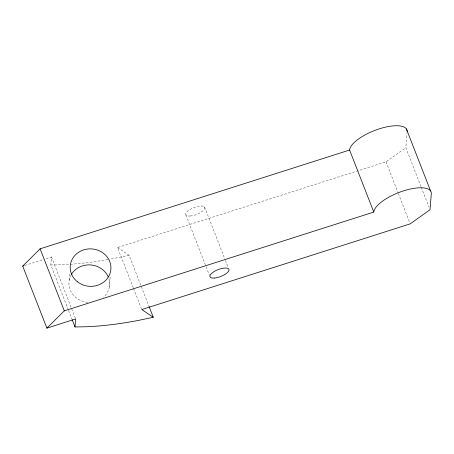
<?xml version="1.0" encoding="UTF-8"?>
<svg xmlns="http://www.w3.org/2000/svg" width="454" height="454" viewBox="0 0 454 454"><rect width="100%" height="100%" fill="white"/><g stroke="black" fill="none" stroke-linecap="round" stroke-linejoin="round"><path stroke-width="0.34" stroke-dasharray="2.27 1.7" d="M68.316 309.81L50.82 264.937L51.461 256.924L44.1 259.274M69.224 280.067L69.78 273.104M109.34 287.189L110.288 275.351M421.017 186.634L405.836 147.698L407.005 133.073M133.283 287.779L117.563 247.532L386.025 161.828L405.836 147.698M24.709 265.465L43.431 259.489M117.563 247.532L129.101 255.25L149.167 306.722M133.544 288.438L141.535 308.89M421.272 187.292L428.99 207.092M386.025 161.828L398.118 192.848M398.374 193.506L409.951 223.203M204.595 207.03L225.178 259.819M225.439 260.483L228.01 267.083M185.913 215.014L209.328 275.067M51.461 256.924L75.387 318.299M68.571 310.468L71.919 319.049M129.101 255.25A215.145 77.452 -21.3 0 1 109.369 259.274M107.99 259.518A215.145 77.452 -21.3 0 1 81.232 263.326L74.853 263.927A215.145 77.452 -21.3 0 1 50.82 264.937M108.915 278.847A20.39 18.739 4.6 0 1 103.495 297.245M87.662 302.302A20.39 18.739 4.6 0 1 70.841 275.425M190.186 216.019A10.192 3.672 -21.3 0 0 204.839 207.96A10.192 3.672 -21.3 0 0 190.737 209.084A10.192 3.672 -21.3 0 0 190.186 216.019"/><path stroke-width="0.68" d="M149.167 306.722L153.282 317.278L139.128 320.257A215.145 77.452 -21.3 0 1 86.708 326.749L75.006 326.965L75.642 318.958L46.887 328.14L22.7 266.106L40.122 248.832L349.597 150.041A30.583 11.009 -21.3 0 1 379.317 128.845A30.583 11.009 -21.3 0 1 407.113 131.677M46.887 328.14L64.309 310.865L373.784 212.069A30.583 11.009 -21.3 0 1 403.498 190.873A30.583 11.009 -21.3 0 1 431.3 193.71L430.023 209.731L410.206 223.862L141.79 309.549L153.282 317.278M22.7 266.106L24.039 265.681M406.381 128.879L430.568 190.913M349.597 150.041L373.784 212.069M72.175 319.707L75.006 326.965M40.122 248.832L64.309 310.865M71.443 274.347A20.39 18.739 4.6 0 1 90.567 264.932A20.39 18.739 4.6 0 1 108.222 276.934M214.367 278.052A10.192 3.672 -21.3 0 0 229.026 269.994A10.192 3.672 -21.3 0 0 214.924 271.112A10.192 3.672 -21.3 0 0 214.367 278.052M77.413 281.769A20.39 18.739 4.6 0 0 110.623 271.169A20.39 18.739 4.6 0 0 83.65 249.887A20.39 18.739 4.6 0 0 77.413 281.769"/></g></svg>
